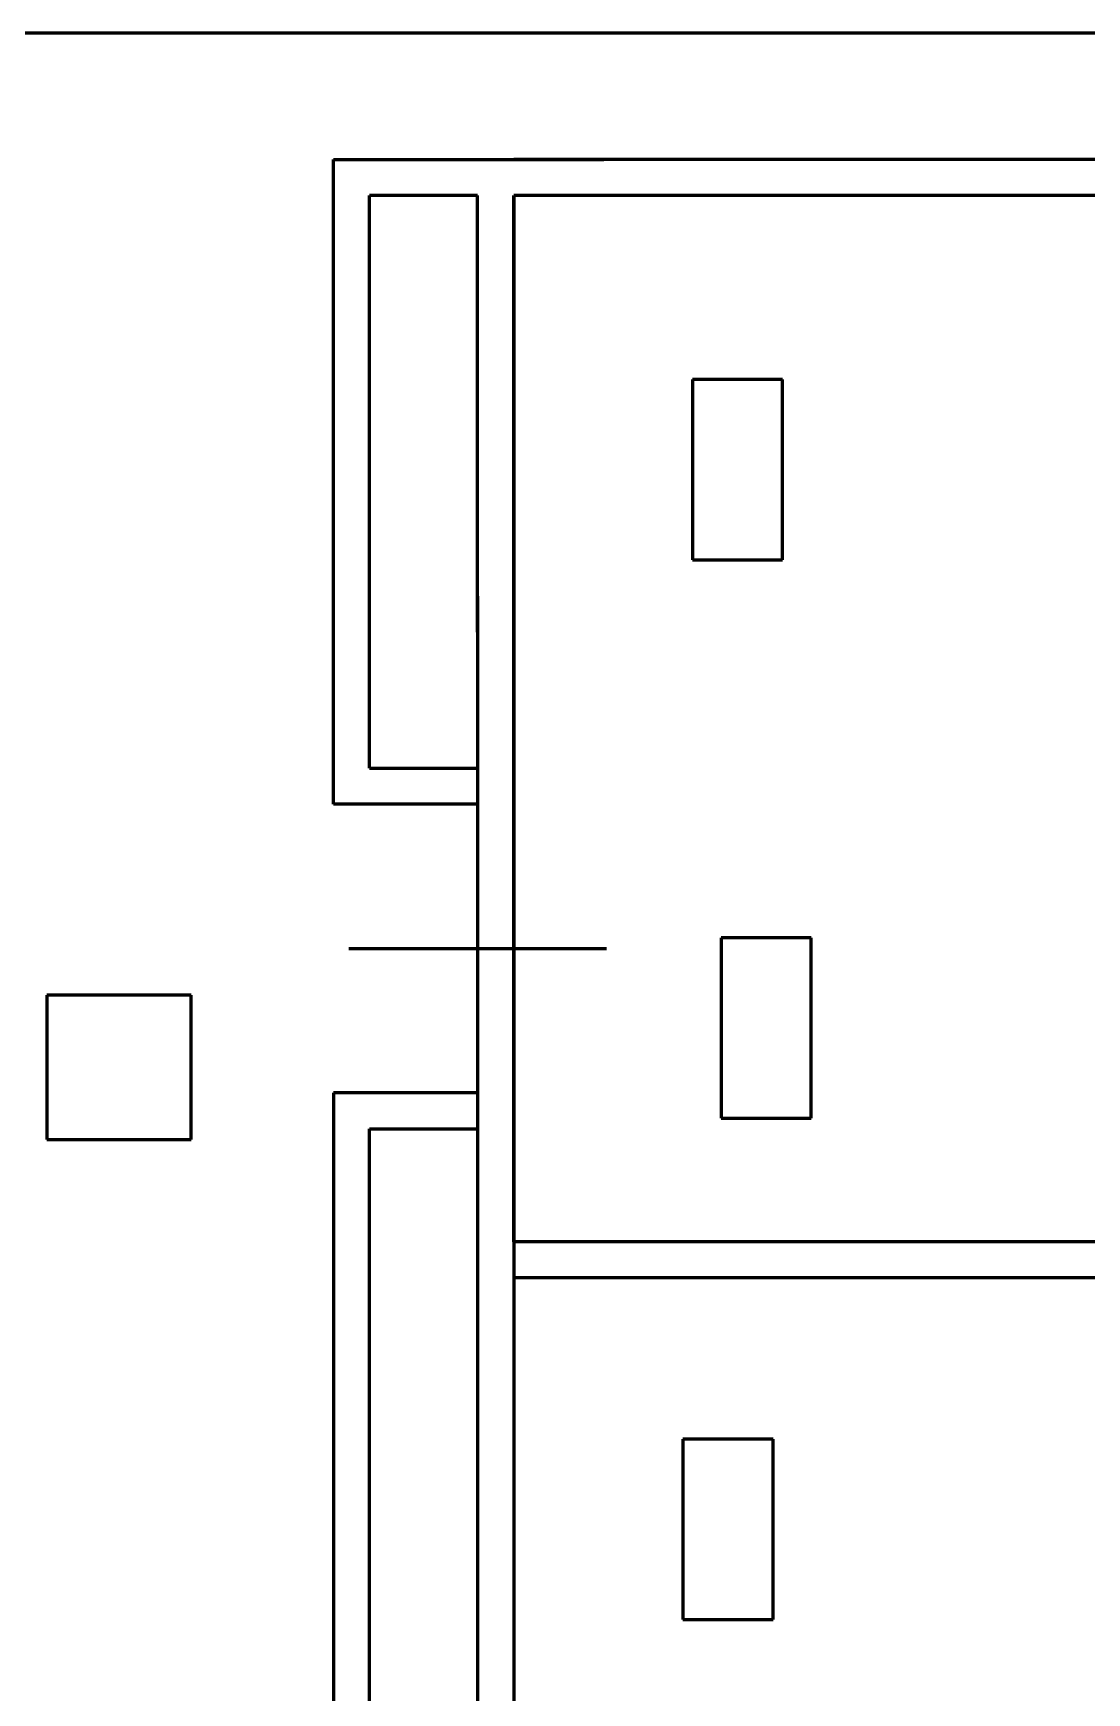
# Model space of a CAD drawing. Extents: x 0 to 297, y 0 to 292.
# Drawn here: x 217.94 to 232.55, y 124.61 to 147.61 of the extents above; entities that cross this region are included whole.
import ezdxf

# ---------------------------------------------------------------- set-up
doc = ezdxf.new("R2010")
doc.units = 0
doc.header["$MEASUREMENT"] = 0
doc.linetypes.add('K5LT_BASIC', pattern=[0])
doc.layers.add('Системный слой', color=7, linetype='Continuous')

# ---------------------------------------------------------------- blocks, each defined once
blk = doc.blocks.new('*U')
at = {"layer": 'Системный слой', "linetype": 'K5LT_BASIC', "lineweight": 60}
for p, q in [((228.329, 142.809), (227.079, 142.809)), ((227.079, 142.809), (227.079, 140.309)), ((228.329, 140.309), (228.329, 142.809)), ((227.079, 140.309), (228.329, 140.309)), ((228.726, 135.07), (227.476, 135.07)), ((227.476, 135.07), (227.476, 132.57)), ((228.726, 132.57), (228.726, 135.07)), ((220.131, 134.276), (218.131, 134.276)), ((218.131, 134.276), (218.131, 132.276)), ((220.131, 132.276), (220.131, 134.276)), ((227.476, 132.57), (228.726, 132.57)), ((218.131, 132.276), (220.131, 132.276)), ((228.196, 128.124), (226.946, 128.124)), ((226.946, 128.124), (226.946, 125.624)), ((228.196, 125.624), (228.196, 128.124)), ((226.946, 125.624), (228.196, 125.624))]:
    blk.add_line(p, q, dxfattribs=at)

msp = doc.modelspace()

# ---------------------------------------------------------------- linework, layer by layer
at = {"layer": 'Системный слой', "linetype": 'K5LT_BASIC', "lineweight": 60}
for p, q in [((248.35, 147.606), (196.85, 147.606)), ((222.102, 136.922), (222.102, 145.856)), ((222.102, 145.856), (225.85, 145.856)), ((225.85, 145.856), (224.601, 145.856)), ((245.851, 145.856), (225.85, 145.856)), ((222.602, 137.422), (222.602, 145.356)), ((224.101, 145.356), (222.602, 145.356)), ((224.101, 139.306), (224.101, 145.356)), ((225.85, 145.356), (224.601, 145.356)), ((224.601, 130.856), (224.601, 145.356)), ((224.601, 145.356), (224.601, 100.856)), ((245.85, 145.356), (225.85, 145.356)), ((224.101, 139.806), (224.101, 110.172)), ((224.101, 139.306), (224.101, 135.306)), ((222.602, 137.422), (224.102, 137.422)), ((224.102, 136.922), (222.102, 136.922)), ((224.102, 132.922), (224.102, 136.922)), ((222.316, 134.922), (225.888, 134.922)), ((224.102, 132.922), (222.102, 132.922)), ((222.102, 132.922), (222.102, 123.164)), ((222.602, 132.422), (224.102, 132.422)), ((222.602, 123.664), (222.602, 132.422)), ((225.85, 130.856), (224.601, 130.856)), ((245.851, 130.856), (225.85, 130.856)), ((224.601, 130.356), (224.601, 100.856)), ((225.85, 130.356), (224.601, 130.356)), ((245.85, 130.356), (225.85, 130.356))]:
    msp.add_line(p, q, dxfattribs=at)

# ---------------------------------------------------------------- block references
at = {"layer": 'Системный слой'}
msp.add_blockref('*U', (0, 0), dxfattribs=at)
msp.add_blockref('*U', (0, 0), dxfattribs=at)
msp.add_blockref('*U', (0, 0), dxfattribs=at)
msp.add_blockref('*U', (0, 0), dxfattribs=at)
msp.add_blockref('*U', (0, 0), dxfattribs=at)
msp.add_blockref('*U', (0, 0), dxfattribs=at)
msp.add_blockref('*U', (0, 0), dxfattribs=at)
msp.add_blockref('*U', (0, 0), dxfattribs=at)
msp.add_blockref('*U', (0, 0), dxfattribs=at)
msp.add_blockref('*U', (0, 0), dxfattribs=at)
msp.add_blockref('*U', (0, 0), dxfattribs=at)
msp.add_blockref('*U', (0, 0), dxfattribs=at)
msp.add_blockref('*U', (0, 0), dxfattribs=at)
msp.add_blockref('*U', (0, 0), dxfattribs=at)
msp.add_blockref('*U', (0, 0), dxfattribs=at)
msp.add_blockref('*U', (0, 0), dxfattribs=at)
msp.add_blockref('*U', (0, 0), dxfattribs=at)
msp.add_blockref('*U', (0, 0), dxfattribs=at)
msp.add_blockref('*U', (0, 0), dxfattribs=at)
msp.add_blockref('*U', (0, 0), dxfattribs=at)
msp.add_blockref('*U', (0, 0), dxfattribs=at)
msp.add_blockref('*U', (0, 0), dxfattribs=at)
msp.add_blockref('*U', (0, 0), dxfattribs=at)
msp.add_blockref('*U', (0, 0), dxfattribs=at)
msp.add_blockref('*U', (0, 0), dxfattribs=at)
msp.add_blockref('*U', (0, 0), dxfattribs=at)
msp.add_blockref('*U', (0, 0), dxfattribs=at)
msp.add_blockref('*U', (0, 0), dxfattribs=at)
msp.add_blockref('*U', (0, 0), dxfattribs=at)
msp.add_blockref('*U', (0, 0), dxfattribs=at)
msp.add_blockref('*U', (0, 0), dxfattribs=at)
msp.add_blockref('*U', (0, 0), dxfattribs=at)
msp.add_blockref('*U', (0, 0), dxfattribs=at)
msp.add_blockref('*U', (0, 0), dxfattribs=at)
msp.add_blockref('*U', (0, 0), dxfattribs=at)
msp.add_blockref('*U', (0, 0), dxfattribs=at)
msp.add_blockref('*U', (0, 0), dxfattribs=at)
msp.add_blockref('*U', (0, 0), dxfattribs=at)
msp.add_blockref('*U', (0, 0), dxfattribs=at)
msp.add_blockref('*U', (0, 0), dxfattribs=at)
msp.add_blockref('*U', (0, 0), dxfattribs=at)
msp.add_blockref('*U', (0, 0), dxfattribs=at)
msp.add_blockref('*U', (0, 0), dxfattribs=at)
msp.add_blockref('*U', (0, 0), dxfattribs=at)
msp.add_blockref('*U', (0, 0), dxfattribs=at)
msp.add_blockref('*U', (0, 0), dxfattribs=at)
msp.add_blockref('*U', (0, 0), dxfattribs=at)
msp.add_blockref('*U', (0, 0), dxfattribs=at)
msp.add_blockref('*U', (0, 0), dxfattribs=at)
msp.add_blockref('*U', (0, 0), dxfattribs=at)
msp.add_blockref('*U', (0, 0), dxfattribs=at)
msp.add_blockref('*U', (0, 0), dxfattribs=at)
msp.add_blockref('*U', (0, 0), dxfattribs=at)
msp.add_blockref('*U', (0, 0), dxfattribs=at)
msp.add_blockref('*U', (0, 0), dxfattribs=at)
msp.add_blockref('*U', (0, 0), dxfattribs=at)
msp.add_blockref('*U', (0, 0), dxfattribs=at)
msp.add_blockref('*U', (0, 0), dxfattribs=at)
msp.add_blockref('*U', (0, 0), dxfattribs=at)
msp.add_blockref('*U', (0, 0), dxfattribs=at)
msp.add_blockref('*U', (0, 0), dxfattribs=at)
msp.add_blockref('*U', (0, 0), dxfattribs=at)
msp.add_blockref('*U', (0, 0), dxfattribs=at)
msp.add_blockref('*U', (0, 0), dxfattribs=at)
msp.add_blockref('*U', (0, 0), dxfattribs=at)
msp.add_blockref('*U', (0, 0), dxfattribs=at)
msp.add_blockref('*U', (0, 0), dxfattribs=at)
msp.add_blockref('*U', (0, 0), dxfattribs=at)
msp.add_blockref('*U', (0, 0), dxfattribs=at)
msp.add_blockref('*U', (0, 0), dxfattribs=at)
msp.add_blockref('*U', (0, 0), dxfattribs=at)
msp.add_blockref('*U', (0, 0), dxfattribs=at)
msp.add_blockref('*U', (0, 0), dxfattribs=at)
msp.add_blockref('*U', (0, 0), dxfattribs=at)
msp.add_blockref('*U', (0, 0), dxfattribs=at)
msp.add_blockref('*U', (0, 0), dxfattribs=at)
msp.add_blockref('*U', (0, 0), dxfattribs=at)
msp.add_blockref('*U', (0, 0), dxfattribs=at)
msp.add_blockref('*U', (0, 0), dxfattribs=at)
msp.add_blockref('*U', (0, 0), dxfattribs=at)
msp.add_blockref('*U', (0, 0), dxfattribs=at)
msp.add_blockref('*U', (0, 0), dxfattribs=at)
msp.add_blockref('*U', (0, 0), dxfattribs=at)
msp.add_blockref('*U', (0, 0), dxfattribs=at)
msp.add_blockref('*U', (0, 0), dxfattribs=at)
msp.add_blockref('*U', (0, 0), dxfattribs=at)
msp.add_blockref('*U', (0, 0), dxfattribs=at)
msp.add_blockref('*U', (0, 0), dxfattribs=at)
msp.add_blockref('*U', (0, 0), dxfattribs=at)
msp.add_blockref('*U', (0, 0), dxfattribs=at)
msp.add_blockref('*U', (0, 0), dxfattribs=at)
msp.add_blockref('*U', (0, 0), dxfattribs=at)
msp.add_blockref('*U', (0, 0), dxfattribs=at)
msp.add_blockref('*U', (0, 0), dxfattribs=at)
msp.add_blockref('*U', (0, 0), dxfattribs=at)
msp.add_blockref('*U', (0, 0), dxfattribs=at)
msp.add_blockref('*U', (0, 0), dxfattribs=at)
msp.add_blockref('*U', (0, 0), dxfattribs=at)
msp.add_blockref('*U', (0, 0), dxfattribs=at)
msp.add_blockref('*U', (0, 0), dxfattribs=at)
msp.add_blockref('*U', (0, 0), dxfattribs=at)
msp.add_blockref('*U', (0, 0), dxfattribs=at)
msp.add_blockref('*U', (0, 0), dxfattribs=at)
msp.add_blockref('*U', (0, 0), dxfattribs=at)
msp.add_blockref('*U', (0, 0), dxfattribs=at)
msp.add_blockref('*U', (0, 0), dxfattribs=at)
msp.add_blockref('*U', (0, 0), dxfattribs=at)
msp.add_blockref('*U', (0, 0), dxfattribs=at)
msp.add_blockref('*U', (0, 0), dxfattribs=at)
msp.add_blockref('*U', (0, 0), dxfattribs=at)
msp.add_blockref('*U', (0, 0), dxfattribs=at)
msp.add_blockref('*U', (0, 0), dxfattribs=at)
msp.add_blockref('*U', (0, 0), dxfattribs=at)
msp.add_blockref('*U', (0, 0), dxfattribs=at)
msp.add_blockref('*U', (0, 0), dxfattribs=at)
msp.add_blockref('*U', (0, 0), dxfattribs=at)
msp.add_blockref('*U', (0, 0), dxfattribs=at)
msp.add_blockref('*U', (0, 0), dxfattribs=at)
msp.add_blockref('*U', (0, 0), dxfattribs=at)
msp.add_blockref('*U', (0, 0), dxfattribs=at)
msp.add_blockref('*U', (0, 0), dxfattribs=at)
msp.add_blockref('*U', (0, 0), dxfattribs=at)
msp.add_blockref('*U', (0, 0), dxfattribs=at)
msp.add_blockref('*U', (0, 0), dxfattribs=at)
msp.add_blockref('*U', (0, 0), dxfattribs=at)
msp.add_blockref('*U', (0, 0), dxfattribs=at)
msp.add_blockref('*U', (0, 0), dxfattribs=at)
msp.add_blockref('*U', (0, 0), dxfattribs=at)
msp.add_blockref('*U', (0, 0), dxfattribs=at)
msp.add_blockref('*U', (0, 0), dxfattribs=at)
msp.add_blockref('*U', (0, 0), dxfattribs=at)
msp.add_blockref('*U', (0, 0), dxfattribs=at)
msp.add_blockref('*U', (0, 0), dxfattribs=at)
msp.add_blockref('*U', (0, 0), dxfattribs=at)
msp.add_blockref('*U', (0, 0), dxfattribs=at)
msp.add_blockref('*U', (0, 0), dxfattribs=at)
msp.add_blockref('*U', (0, 0), dxfattribs=at)
msp.add_blockref('*U', (0, 0), dxfattribs=at)
msp.add_blockref('*U', (0, 0), dxfattribs=at)
msp.add_blockref('*U', (0, 0), dxfattribs=at)
msp.add_blockref('*U', (0, 0), dxfattribs=at)
msp.add_blockref('*U', (0, 0), dxfattribs=at)
msp.add_blockref('*U', (0, 0), dxfattribs=at)
msp.add_blockref('*U', (0, 0), dxfattribs=at)
msp.add_blockref('*U', (0, 0), dxfattribs=at)
msp.add_blockref('*U', (0, 0), dxfattribs=at)
msp.add_blockref('*U', (0, 0), dxfattribs=at)
msp.add_blockref('*U', (0, 0), dxfattribs=at)
msp.add_blockref('*U', (0, 0), dxfattribs=at)
msp.add_blockref('*U', (0, 0), dxfattribs=at)
msp.add_blockref('*U', (0, 0), dxfattribs=at)
msp.add_blockref('*U', (0, 0), dxfattribs=at)
msp.add_blockref('*U', (0, 0), dxfattribs=at)
msp.add_blockref('*U', (0, 0), dxfattribs=at)
msp.add_blockref('*U', (0, 0), dxfattribs=at)
msp.add_blockref('*U', (0, 0), dxfattribs=at)
msp.add_blockref('*U', (0, 0), dxfattribs=at)
msp.add_blockref('*U', (0, 0), dxfattribs=at)
msp.add_blockref('*U', (0, 0), dxfattribs=at)
msp.add_blockref('*U', (0, 0), dxfattribs=at)
msp.add_blockref('*U', (0, 0), dxfattribs=at)
msp.add_blockref('*U', (0, 0), dxfattribs=at)
msp.add_blockref('*U', (0, 0), dxfattribs=at)
msp.add_blockref('*U', (0, 0), dxfattribs=at)
msp.add_blockref('*U', (0, 0), dxfattribs=at)
msp.add_blockref('*U', (0, 0), dxfattribs=at)
msp.add_blockref('*U', (0, 0), dxfattribs=at)
msp.add_blockref('*U', (0, 0), dxfattribs=at)
msp.add_blockref('*U', (0, 0), dxfattribs=at)
msp.add_blockref('*U', (0, 0), dxfattribs=at)
msp.add_blockref('*U', (0, 0), dxfattribs=at)
msp.add_blockref('*U', (0, 0), dxfattribs=at)
msp.add_blockref('*U', (0, 0), dxfattribs=at)
msp.add_blockref('*U', (0, 0), dxfattribs=at)
msp.add_blockref('*U', (0, 0), dxfattribs=at)
msp.add_blockref('*U', (0, 0), dxfattribs=at)
msp.add_blockref('*U', (0, 0), dxfattribs=at)
msp.add_blockref('*U', (0, 0), dxfattribs=at)
msp.add_blockref('*U', (0, 0), dxfattribs=at)
msp.add_blockref('*U', (0, 0), dxfattribs=at)
msp.add_blockref('*U', (0, 0), dxfattribs=at)
msp.add_blockref('*U', (0, 0), dxfattribs=at)
msp.add_blockref('*U', (0, 0), dxfattribs=at)
msp.add_blockref('*U', (0, 0), dxfattribs=at)
msp.add_blockref('*U', (0, 0), dxfattribs=at)
msp.add_blockref('*U', (0, 0), dxfattribs=at)
msp.add_blockref('*U', (0, 0), dxfattribs=at)
msp.add_blockref('*U', (0, 0), dxfattribs=at)
msp.add_blockref('*U', (0, 0), dxfattribs=at)
msp.add_blockref('*U', (0, 0), dxfattribs=at)
msp.add_blockref('*U', (0, 0), dxfattribs=at)
msp.add_blockref('*U', (0, 0), dxfattribs=at)
msp.add_blockref('*U', (0, 0), dxfattribs=at)
msp.add_blockref('*U', (0, 0), dxfattribs=at)
msp.add_blockref('*U', (0, 0), dxfattribs=at)
msp.add_blockref('*U', (0, 0), dxfattribs=at)
msp.add_blockref('*U', (0, 0), dxfattribs=at)
msp.add_blockref('*U', (0, 0), dxfattribs=at)
msp.add_blockref('*U', (0, 0), dxfattribs=at)
msp.add_blockref('*U', (0, 0), dxfattribs=at)
msp.add_blockref('*U', (0, 0), dxfattribs=at)
msp.add_blockref('*U', (0, 0), dxfattribs=at)
msp.add_blockref('*U', (0, 0), dxfattribs=at)
msp.add_blockref('*U', (0, 0), dxfattribs=at)
msp.add_blockref('*U', (0, 0), dxfattribs=at)
msp.add_blockref('*U', (0, 0), dxfattribs=at)
msp.add_blockref('*U', (0, 0), dxfattribs=at)
msp.add_blockref('*U', (0, 0), dxfattribs=at)
msp.add_blockref('*U', (0, 0), dxfattribs=at)
msp.add_blockref('*U', (0, 0), dxfattribs=at)
msp.add_blockref('*U', (0, 0), dxfattribs=at)
msp.add_blockref('*U', (0, 0), dxfattribs=at)
msp.add_blockref('*U', (0, 0), dxfattribs=at)
msp.add_blockref('*U', (0, 0), dxfattribs=at)
msp.add_blockref('*U', (0, 0), dxfattribs=at)
msp.add_blockref('*U', (0, 0), dxfattribs=at)
msp.add_blockref('*U', (0, 0), dxfattribs=at)
msp.add_blockref('*U', (0, 0), dxfattribs=at)
msp.add_blockref('*U', (0, 0), dxfattribs=at)
msp.add_blockref('*U', (0, 0), dxfattribs=at)
msp.add_blockref('*U', (0, 0), dxfattribs=at)
msp.add_blockref('*U', (0, 0), dxfattribs=at)
msp.add_blockref('*U', (0, 0), dxfattribs=at)
msp.add_blockref('*U', (0, 0), dxfattribs=at)
msp.add_blockref('*U', (0, 0), dxfattribs=at)
msp.add_blockref('*U', (0, 0), dxfattribs=at)
msp.add_blockref('*U', (0, 0), dxfattribs=at)
msp.add_blockref('*U', (0, 0), dxfattribs=at)
msp.add_blockref('*U', (0, 0), dxfattribs=at)
msp.add_blockref('*U', (0, 0), dxfattribs=at)
msp.add_blockref('*U', (0, 0), dxfattribs=at)
msp.add_blockref('*U', (0, 0), dxfattribs=at)
msp.add_blockref('*U', (0, 0), dxfattribs=at)
msp.add_blockref('*U', (0, 0), dxfattribs=at)
msp.add_blockref('*U', (0, 0), dxfattribs=at)
msp.add_blockref('*U', (0, 0), dxfattribs=at)
msp.add_blockref('*U', (0, 0), dxfattribs=at)
msp.add_blockref('*U', (0, 0), dxfattribs=at)
msp.add_blockref('*U', (0, 0), dxfattribs=at)
msp.add_blockref('*U', (0, 0), dxfattribs=at)
msp.add_blockref('*U', (0, 0), dxfattribs=at)
msp.add_blockref('*U', (0, 0), dxfattribs=at)
msp.add_blockref('*U', (0, 0), dxfattribs=at)
msp.add_blockref('*U', (0, 0), dxfattribs=at)
msp.add_blockref('*U', (0, 0), dxfattribs=at)
msp.add_blockref('*U', (0, 0), dxfattribs=at)
msp.add_blockref('*U', (0, 0), dxfattribs=at)
msp.add_blockref('*U', (0, 0), dxfattribs=at)
msp.add_blockref('*U', (0, 0), dxfattribs=at)
msp.add_blockref('*U', (0, 0), dxfattribs=at)
msp.add_blockref('*U', (0, 0), dxfattribs=at)
msp.add_blockref('*U', (0, 0), dxfattribs=at)
msp.add_blockref('*U', (0, 0), dxfattribs=at)
msp.add_blockref('*U', (0, 0), dxfattribs=at)
msp.add_blockref('*U', (0, 0), dxfattribs=at)
msp.add_blockref('*U', (0, 0), dxfattribs=at)
msp.add_blockref('*U', (0, 0), dxfattribs=at)
msp.add_blockref('*U', (0, 0), dxfattribs=at)
msp.add_blockref('*U', (0, 0), dxfattribs=at)
msp.add_blockref('*U', (0, 0), dxfattribs=at)
msp.add_blockref('*U', (0, 0), dxfattribs=at)
msp.add_blockref('*U', (0, 0), dxfattribs=at)
msp.add_blockref('*U', (0, 0), dxfattribs=at)
msp.add_blockref('*U', (0, 0), dxfattribs=at)
msp.add_blockref('*U', (0, 0), dxfattribs=at)
msp.add_blockref('*U', (0, 0), dxfattribs=at)
msp.add_blockref('*U', (0, 0), dxfattribs=at)
msp.add_blockref('*U', (0, 0), dxfattribs=at)
msp.add_blockref('*U', (0, 0), dxfattribs=at)
msp.add_blockref('*U', (0, 0), dxfattribs=at)
msp.add_blockref('*U', (0, 0), dxfattribs=at)
msp.add_blockref('*U', (0, 0), dxfattribs=at)
msp.add_blockref('*U', (0, 0), dxfattribs=at)
msp.add_blockref('*U', (0, 0), dxfattribs=at)
msp.add_blockref('*U', (0, 0), dxfattribs=at)
msp.add_blockref('*U', (0, 0), dxfattribs=at)
msp.add_blockref('*U', (0, 0), dxfattribs=at)
msp.add_blockref('*U', (0, 0), dxfattribs=at)
msp.add_blockref('*U', (0, 0), dxfattribs=at)
msp.add_blockref('*U', (0, 0), dxfattribs=at)
msp.add_blockref('*U', (0, 0), dxfattribs=at)
msp.add_blockref('*U', (0, 0), dxfattribs=at)
msp.add_blockref('*U', (0, 0), dxfattribs=at)
msp.add_blockref('*U', (0, 0), dxfattribs=at)
msp.add_blockref('*U', (0, 0), dxfattribs=at)
msp.add_blockref('*U', (0, 0), dxfattribs=at)
msp.add_blockref('*U', (0, 0), dxfattribs=at)
msp.add_blockref('*U', (0, 0), dxfattribs=at)
msp.add_blockref('*U', (0, 0), dxfattribs=at)
msp.add_blockref('*U', (0, 0), dxfattribs=at)
msp.add_blockref('*U', (0, 0), dxfattribs=at)
msp.add_blockref('*U', (0, 0), dxfattribs=at)
msp.add_blockref('*U', (0, 0), dxfattribs=at)
msp.add_blockref('*U', (0, 0), dxfattribs=at)
msp.add_blockref('*U', (0, 0), dxfattribs=at)
msp.add_blockref('*U', (0, 0), dxfattribs=at)
msp.add_blockref('*U', (0, 0), dxfattribs=at)
msp.add_blockref('*U', (0, 0), dxfattribs=at)
msp.add_blockref('*U', (0, 0), dxfattribs=at)
msp.add_blockref('*U', (0, 0), dxfattribs=at)
msp.add_blockref('*U', (0, 0), dxfattribs=at)
msp.add_blockref('*U', (0, 0), dxfattribs=at)
msp.add_blockref('*U', (0, 0), dxfattribs=at)
msp.add_blockref('*U', (0, 0), dxfattribs=at)
msp.add_blockref('*U', (0, 0), dxfattribs=at)

doc.saveas('drawing.dxf')
